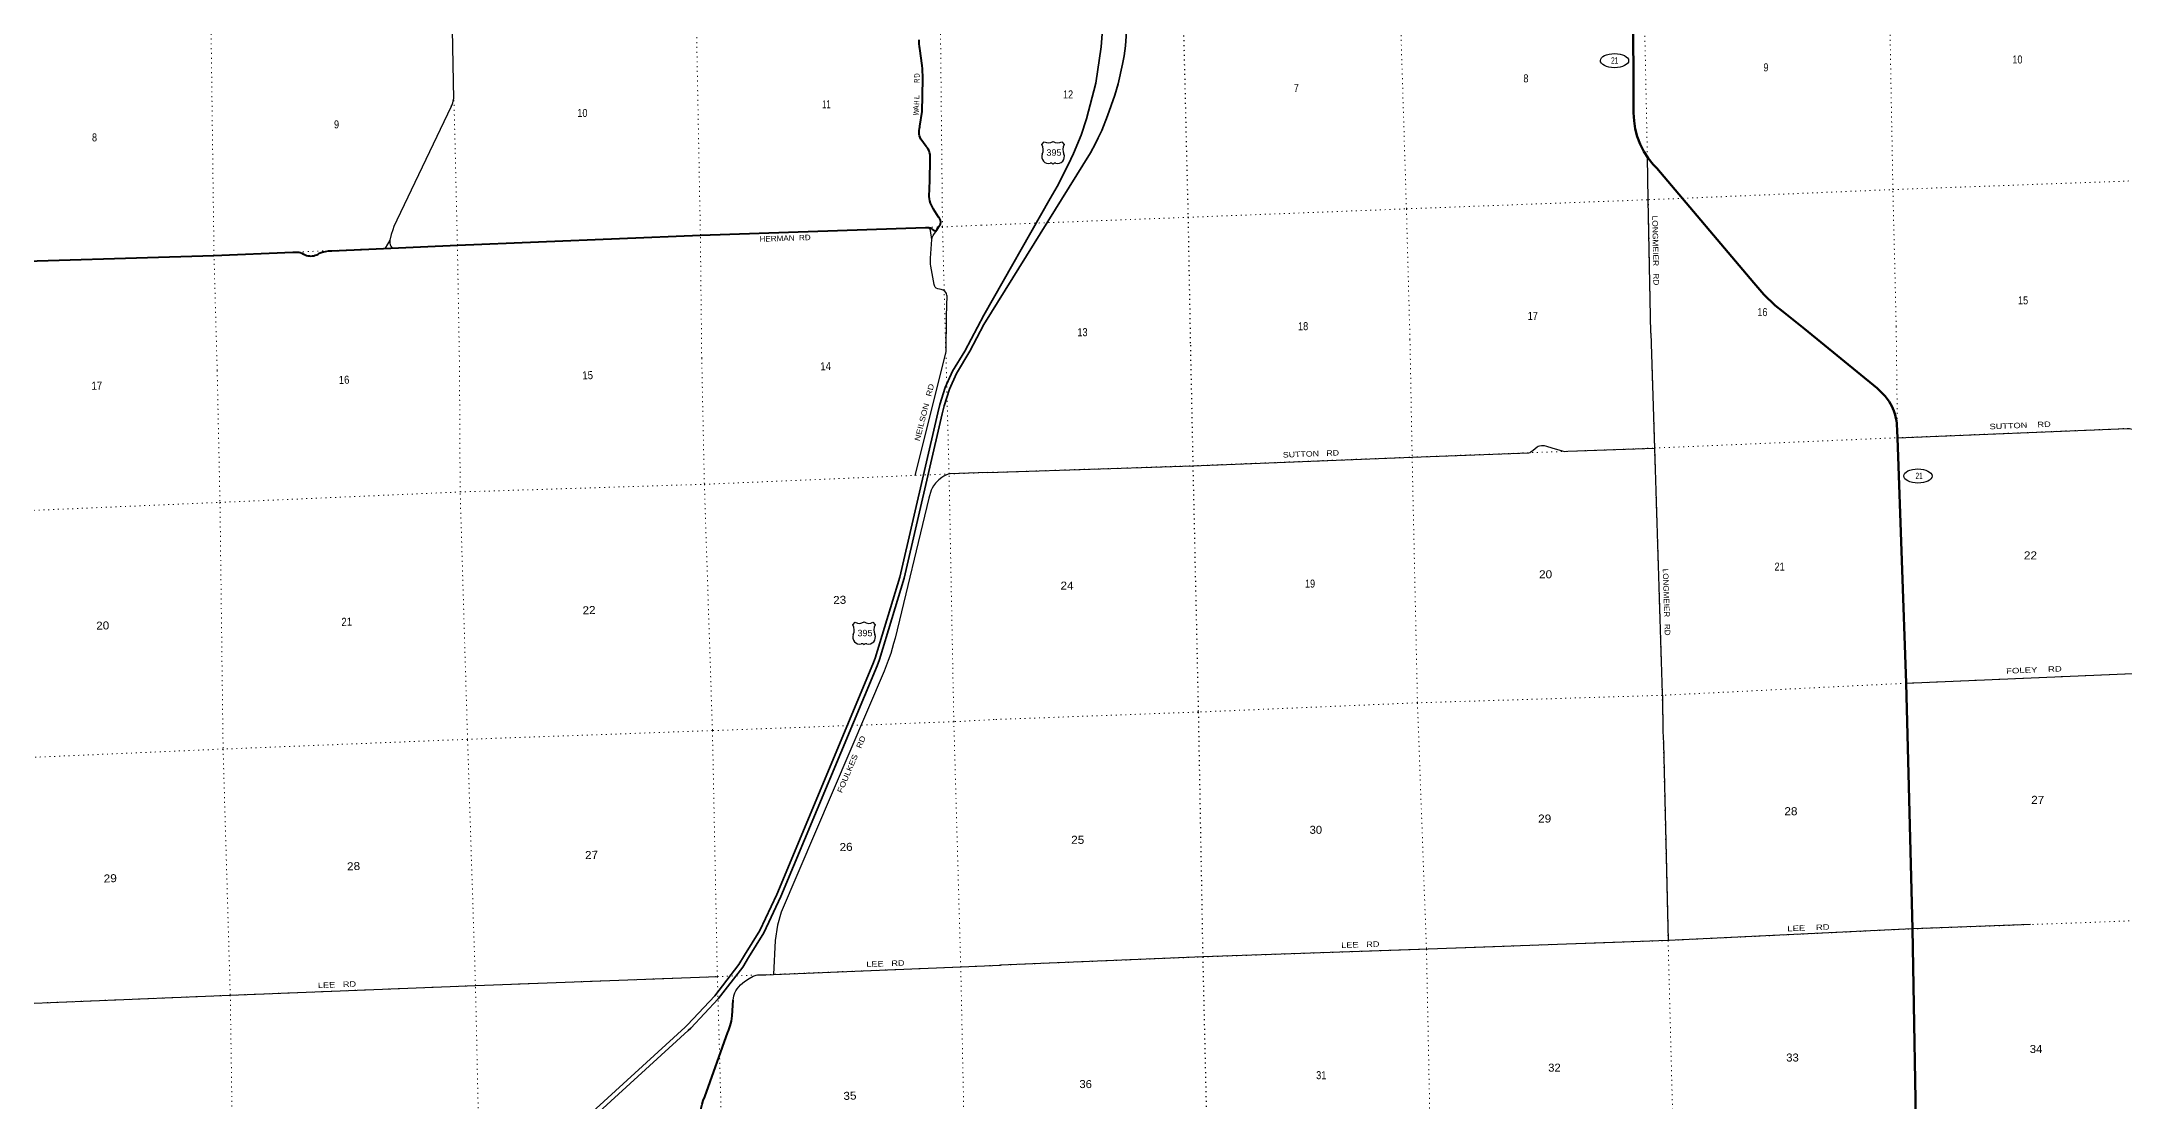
# Model space of a CAD drawing. Header units: feet. Extents: x 501257 to 757852, y -360805 to -170898.
# Drawn here: x 575796 to 621347, y -237715 to -214544 of the extents above; entities that cross this region are included whole.
import ezdxf
from ezdxf.enums import TextEntityAlignment as Align

# ---------------------------------------------------------------- set-up
doc = ezdxf.new("R2010")
doc.units = ezdxf.units.FT
doc.header["$LTSCALE"] = 70
doc.linetypes.add('DOTTED', pattern=[1.5, 0.3, -1.2])
for name, color, linetype, lineweight in [('16', 7, 'Continuous', 25), ('17', 7, 'Continuous', 25), ('20', 7, 'Continuous', 35), ('23', 7, 'Continuous', 70), ('26', 7, 'Continuous', 40), ('27', 7, 'Continuous', 13), ('29', 7, 'Continuous', 25), ('30', 7, 'Continuous', 25), ('6', 7, 'DOTTED', 25), ('7', 7, 'DOTTED', 13)]:
    doc.layers.add(name, color=color, linetype=linetype, lineweight=lineweight)

msp = doc.modelspace()

# ---------------------------------------------------------------- linework, layer by layer
at = {"layer": '16'}
for p, q in [((597673.1, -216791.13), (597724.41, -216732.37)), ((597916.17, -216726.4), (597915.89, -216726.6)), ((598108.26, -216732.28), (598159.65, -216791.13)), ((593540.17, -227298.03), (593591.48, -227239.27)), ((593783.24, -227233.3), (593782.96, -227233.5)), ((593975.33, -227239.18), (594026.72, -227298.03))]:
    msp.add_line(p, q, dxfattribs=at)
for centre, radius, start, end in [((597480.12, -216901.76), 222.05, 332.97043, 29.75871), ((597815.49, -216574.71), 182.07, 239.97227, 303.45418), ((598017.27, -216575.21), 181.52, 236.33975, 300.08743), ((598017.26, -216574.71), 182.07, 236.54582, 236.59441), ((598352.62, -216901.76), 222.05, 150.24129, 207.02957), ((597819.31, -217056.66), 151.42, 159.09177, 283.81923), ((598013.43, -217056.66), 151.42, 256.18077, 20.90823), ((593347.19, -227408.66), 222.05, 332.97043, 29.75871), ((593682.56, -227081.61), 182.07, 239.97227, 303.45418), ((593884.34, -227082.11), 181.52, 236.33975, 300.08743), ((593884.33, -227081.61), 182.07, 236.54582, 236.59441), ((594219.69, -227408.66), 222.05, 150.24129, 207.02957), ((593686.38, -227563.56), 151.42, 159.09177, 283.81923), ((593880.5, -227563.56), 151.42, 256.18077, 20.90823)]:
    msp.add_arc(centre, radius, start, end, dxfattribs=at)
for centre, major_axis, start_param, end_param in [((597874.65, -217255.48), (-19.56, 51.67), 4.95877769, 6.28318531), ((597958.1, -217255.48), (19.56, 51.67), 0, 1.32637542), ((593741.72, -227762.38), (-19.56, 51.67), 4.95877769, 6.28318531), ((593825.17, -227762.38), (19.56, 51.67), 0, 1.32637542)]:
    msp.add_ellipse(centre, major_axis=major_axis, ratio=0.929097, start_param=start_param, end_param=end_param, dxfattribs=at)
at = {"layer": '17'}
for centre, major_axis in [((610196.74, -214958.05), (-309.24, 1)), ((616831.51, -224041.42), (309.24, -1))]:
    msp.add_ellipse(centre, major_axis=major_axis, ratio=0.500121, dxfattribs=at)
at = {"layer": '20'}
for p, q in [((595984.08, -221312.92), (596399.18, -220524.97)), ((596099.78, -221309.9), (596404.53, -220729.78))]:
    msp.add_line(p, q, dxfattribs=at)
for points in [[(596399.18, -220524.97), (597853.75, -217969.71), (598006.18, -217712.37), (598249.04, -217239.52), (598366.86, -216989.85), (598528.68, -216590.2), (598650.05, -216233.58), (598852.64, -215451.86), (598972.4, -214653.24), (599191.57, -211705.01), (599252.78, -211010.24), (599301.29, -210699.67), (599392.27, -210283.2), (599449.79, -210093.42)], [(596404.53, -220729.78), (598731.98, -216976.14), (598847.76, -216769.57), (598905.67, -216644.39), (598986.72, -216484.46), (599108.62, -216168.77), (599266.37, -215716.75), (599338.07, -215465.63), (599435.11, -215036.78), (599475.17, -214850.31), (599501.54, -214637.99), (599760.47, -210818.09)], [(591170.17, -234519.62), (591499.93, -233979.89), (591873, -233195.05), (593974, -228155.05), (594023.27, -228021.59), (594566, -226250.05), (595394, -222661.05), (595437.46, -222478.52), (595556.7, -222108.04), (595714, -221752.05), (595984.08, -221312.92)], [(591255.5, -234571.76), (591588, -234027.55), (591964.36, -233235.78), (594067.1, -228191.62), (594118.06, -228053.58), (594662.65, -226275.97), (595491.36, -222683.87), (595533.84, -222505.46), (595650.29, -222143.66), (595802.73, -221798.67), (596099.78, -221309.9)], [(584810.99, -240607.3), (585272.2, -240278.63), (585722, -239881.05), (589867, -236094.05), (589921.44, -236042.71), (590518.78, -235411.57), (591046.87, -234721.44), (591170.17, -234519.62)], [(584869.02, -240688.74), (585334.5, -240357.03), (585788.84, -239955.43), (589935.03, -236167.34), (589992.12, -236113.51), (590595.01, -235476.5), (591129.47, -234778.05), (591255.5, -234571.75)]]:
    msp.add_lwpolyline(points, dxfattribs=at)
at = {"layer": '23'}
for p, q in [((614354.13, -220825.66), (615941.25, -222119.31)), ((616385.93, -223204.47), (616572.37, -228572.78)), ((616572.37, -228572.78), (616712.6, -233944.25))]:
    msp.add_line(p, q, dxfattribs=at)
for points in [[(614354.13, -220825.66), (613877.48, -220443.68), (613711.23, -220310.39), (613464.08, -220075.11), (613242.89, -219815.28), (611121.54, -217310.36), (611043.9, -217229.13), (610933.18, -217091.43), (610837.46, -216942.9), (610757.79, -216785.18), (610695.04, -216620), (610649.9, -216449.17), (610622.86, -216274.55), (610614.23, -216098.07), (610607.58, -213591.95)], [(615941.25, -222119.31), (616016.67, -222189.82), (616118.29, -222298), (616204.78, -222410.51), (616263.16, -222516.52), (616304.25, -222613.88), (616332.36, -222700.42), (616351.82, -222776.15), (616362.63, -222832.4), (616369.11, -222882.16), (616382.15, -223077.56)], [(616382.15, -223077.56), (616384.73, -223181.26), (616385.93, -223204.47)], [(616712.6, -233944.25), (616807.06, -239336.96), (616837.1, -244648.74), (616986.78, -250076.32), (617112.02, -255411.93), (617206.73, -260734.2), (617344.09, -266071.53), (617369.2, -266532.65)]]:
    msp.add_lwpolyline(points, dxfattribs=at)
at = {"layer": '26'}
for points in [[(595053.96, -216072.37), (595061.98, -215727.95), (595069.1, -215345.31), (595059.13, -215135.49), (595050.38, -215061.92), (594999.53, -214694.76), (594993.28, -214656.66), (594986.85, -214580.08), (594988.45, -214503.23)], [(574242, -219377.05), (579565, -219221.05), (581288.51, -219147.56), (581328.58, -219143.71), (581368.83, -219144.06), (581408.82, -219148.63), (581448.12, -219157.35), (581486.29, -219170.13), (581522.92, -219186.83), (581528.12, -219189.59), (581557.34, -219204.38), (581587.94, -219216.03), (581619.59, -219224.42), (581651.95, -219229.46), (581684.66, -219231.08), (581717.36, -219229.28), (581749.69, -219224.07), (581781.29, -219215.51), (581811.83, -219203.69), (581840.97, -219188.75), (581867.66, -219171.37), (581933.49, -219146.42), (582001.57, -219128.5), (582071.15, -219117.79), (582139, -219114.41), (584889, -218994.05), (590203, -218774.05), (595128.63, -218606.64), (595157.2, -218605.67), (595178.63, -218605), (595186.14, -218605.28), (595202.26, -218607.58), (595218.05, -218611.55), (595233.34, -218617.14), (595247.95, -218624.31), (595261.74, -218632.96), (595274.55, -218643.01), (595285.49, -218653.54), (595303.25, -218664.3), (595322.04, -218673.14), (595332.75, -218676.87), (595357.48, -218683.78), (595374.25, -218658.37), (595420.75, -218587.89), (595422.44, -218586.08), (595432.14, -218574.36), (595440.56, -218561.69), (595447.62, -218548.21), (595453.22, -218534.06), (595457.31, -218519.41), (595459.85, -218504.41), (595460.81, -218489.23), (595460.18, -218474.03), (595457.96, -218458.98), (595454.18, -218444.24), (595448.88, -218429.98), (595442.12, -218416.35), (595433.97, -218403.5), (595424.52, -218391.58), (595413.88, -218380.71), (595305.18, -218206.18), (595277.88, -218165.55), (595254.52, -218121.54), (595235.89, -218075.33), (595222.2, -218027.43), (595213.59, -217978.35), (595210.15, -217928.65), (595222.1, -217580.11), (595229.34, -217116.94), (595231.64, -217086.39), (595230.93, -217047.27), (595226.13, -217008.44), (595217.3, -216970.32), (595204.54, -216933.34), (595187.98, -216897.89), (595167.8, -216864.37), (595144.23, -216833.14), (595025.95, -216678.97), (595010.22, -216641.79), (594998.46, -216603.17), (594990.8, -216563.54), (594987.33, -216523.32), (594988.07, -216482.96), (594993.04, -216442.89), (595002.16, -216403.57), (595005.17, -216393.62), (595053.96, -216072.37)], [(590723, -240345.05), (590722.5, -240320.41), (590715, -239948.05), (590696.74, -239697.44), (590645.43, -239394.83), (590562.77, -239099.24), (590262, -238280.05), (590239.86, -238209.7), (590221.84, -238124.39), (590212.84, -238037.67), (590212.94, -237950.49), (590222.16, -237863.79), (590240.4, -237778.54), (590267.44, -237695.65), (590303, -237616.05), (590803, -236206.05), (590818.07, -236171.74), (590855.65, -236066.8), (590882.06, -235958.51), (590897, -235848.05), (590921.29, -235501.66)]]:
    msp.add_lwpolyline(points, dxfattribs=at)
at = {"layer": '29'}
for p, q in [((584753.63, -215963.68), (583566.71, -218450.12)), ((610990.08, -220916.01), (611069.47, -223429.59)), ((595572.04, -221323.68), (594890.96, -224027.76)), ((616572.37, -228572.78), (621876.76, -228347.95))]:
    msp.add_line(p, q, dxfattribs=at)
for points in [[(584648, -207878.05), (584759, -213514.05), (584804.61, -215798.65)], [(584753.63, -215963.68), (584773.02, -215921.33), (584789.72, -215881.66), (584798.06, -215844.07), (584804.61, -215798.65)], [(610990.08, -220916.01), (610935.13, -217993.72), (610915.46, -217065.59)], [(583566.71, -218450.12), (583501.04, -218584.44), (583476, -218657.52), (583440.52, -218757.74), (583409.21, -218880.92), (583311.13, -219058.4)], [(595262.97, -218866.31), (595239.49, -218672.65), (595235.06, -218662.48), (595230.89, -218653.61), (595216.53, -218636.12), (595203.75, -218626.98), (595193.58, -218620.46), (595157.06, -218605.84)], [(583409.21, -218880.92), (583409.21, -218947.74), (583415.48, -218985.32), (583432.17, -219016.64), (583463.47, -219056.31)], [(595592.95, -220097.54), (595585.4, -220049.11), (595572.88, -220026.14), (595550.96, -220002.13), (595514.44, -219976.03), (595471.66, -219964.55), (595397.58, -219948.89), (595363.14, -219935.32), (595337.05, -219915.48), (595328.71, -219896.69), (595317.23, -219855.98), (595242.1, -219455.1), (595236.88, -219406.04), (595237.92, -219275.54), (595262.97, -218866.31)], [(595262.97, -218866.31), (595278.1, -218814.63), (595286.19, -218793.5), (595291.66, -218783.31), (595357.48, -218683.78)], [(595592.95, -220097.54), (595577.33, -220546.82), (595572.04, -221323.68)], [(616385.93, -223204.47), (621409.17, -223001.09), (621463.23, -223005.41), (621518.37, -223018.4), (621770.29, -223093.04)], [(596489.09, -223964.27), (600974.42, -223816.33), (600974.42, -223816.33), (605770.46, -223628.13), (608322.77, -223532.01), (608348.72, -223524.44), (608369.26, -223513.62), (608418.99, -223476.84), (608508.38, -223401.93), (608529.27, -223388.13), (608554.14, -223379.48), (608602.33, -223375.47), (608655.77, -223377.31), (608709.3, -223386.93), (608824.92, -223422.33), (609048.06, -223491.3), (609079.05, -223499.01), (609111.48, -223502.26), (609172.03, -223500.09), (611069.47, -223429.59)], [(611069.47, -223429.59), (611236.56, -228797.33), (611243.58, -228857.37), (611245.74, -228873.6), (611256.55, -229622.24), (611265.2, -229881.88), (611368.68, -234198.22)], [(596489.09, -223964.27), (595642, -223996.05), (595583.59, -224014.15), (595531.16, -224041.43), (595482.93, -224070.81), (595414.81, -224125.78), (595346.61, -224194.62), (595300.81, -224256.19), (595273.21, -224303.74), (595250.14, -224354.1), (595197.92, -224525), (594462.57, -227587.72), (594428.05, -227703.28), (594369.33, -227921.52), (594310.61, -228072.61), (594223.34, -228311.46), (591972.2, -233577.41), (591888.14, -233865.72), (591835.79, -234195.24), (591803.4, -234940.45)], [(619295.99, -233848.74), (616712.6, -233944.25), (611368.68, -234198.22)], [(611368.68, -234198.22), (606119.72, -234385.47), (601190.4, -234556.81), (596770.69, -234736.47)], [(565380.19, -236016.16), (570702, -235812.05), (574554, -235613.05), (579921, -235394.05), (585284, -235184.05), (590575, -234987.05)], [(590921.29, -235501.66), (590933.09, -235408.9), (590954.06, -235343.85), (590975.04, -235295.59), (591006.49, -235251.52), (591084.13, -235164.93), (591167.98, -235094.13), (591270.31, -235026.13), (591360.92, -234980.81), (591421.74, -234957.73), (591450.8, -234951.88), (591638, -234947.05), (591803.4, -234940.45)], [(591803.4, -234940.45), (595898, -234777.05), (596770.69, -234736.51)]]:
    msp.add_lwpolyline(points, dxfattribs=at)
at = {"layer": '6'}
for points in [[(600548.62, -207370.08), (600739.77, -213044.84), (600868.13, -218383.97), (600919.28, -221183.47)], [(600919.28, -221183.47), (600974.42, -223816.33), (601092.87, -229202.41), (601190.4, -234556.81), (601314.03, -239908.56), (601428.01, -245276.65), (601468.86, -250618.35), (601589.92, -255948.03), (601684.34, -261258.23), (601777.59, -266602.68), (601800.65, -266947.79)]]:
    msp.add_lwpolyline(points, dxfattribs=at)
at = {"layer": '7'}
msp.add_line((595499, -218594.05), (595569, -221308.05), dxfattribs=at)
for points in [[(605722.88, -221056.46), (605644.98, -218199.21), (605477.28, -212777.99), (605396.34, -207214.63)], [(610689.22, -207063.49), (610822.62, -212634.23), (610935.13, -217993.72), (610990.08, -220916.01)], [(616357.03, -220771.64), (616285.56, -217777.36), (616186.78, -212389.5), (616088.3, -206870.68)], [(590232.28, -221462.44), (590203, -218774.05), (590101, -213333.05), (589848, -207598.05)], [(595499, -218594.05), (595443, -213180.05), (595466.39, -207547.76)], [(579634.36, -221734.15), (579565, -219221.05), (579495, -213811.05), (579285, -208039.05)], [(584648, -207878.05), (584759, -213514.05), (584889, -218994.05), (584934.05, -221598.9)], [(596347.74, -218557.52), (600868.13, -218383.97), (605644.98, -218199.21), (610950.11, -217999.39), (616285.56, -217777.36), (621646.35, -217583.04), (626984.62, -217360.8), (627716.67, -217349.2)], [(596347.74, -218557.52), (595499, -218594.05), (590203, -218774.05), (584889, -218994.05), (579565, -219221.05), (574242, -219377.05), (570417, -219424.05), (564977.69, -219763.12)], [(612049.23, -266675.71), (612014.31, -266246.67), (611919.7, -260928.42), (611800.19, -255580.6), (611657.09, -250255.49), (611556.9, -244874.99), (611509.06, -239575.72), (611368.68, -234198.22), (611238.76, -228836.56), (611069.47, -223429.59), (610990.08, -220916.01)], [(616357.03, -220771.64), (616385.93, -223204.47), (616572.37, -228572.78), (616712.6, -233944.25), (616807.06, -239336.96), (616837.1, -244648.74), (616986.78, -250076.32), (617112.02, -255411.93), (617206.73, -260734.2), (617344.09, -266071.53), (617369.11, -266532.66)], [(596576, -267084.72), (596576, -266787.05), (596458, -261428.05), (596319, -256084.05), (596224, -250737.05), (596101, -245407.05), (596009, -240142.05), (595898, -234777.05), (595746, -229414.05), (595642, -223996.05), (595572.04, -221323.68)], [(605722.88, -221056.46), (605770.46, -223628.13), (605886.55, -229000.19), (606083.51, -234386.35), (606191.14, -239742.52), (606233.4, -245060.04), (606367.9, -250443.72), (606502.04, -255732.83), (606608.02, -261103.12), (606712.84, -266427.16), (606716.13, -266817.86)], [(579634.36, -221734.15), (579696, -224618.05), (579764, -230012.05), (579921, -235394.05), (580003, -240828.05), (580304, -245979.05), (580243, -251168.05), (580377, -256424.05), (580515, -261856.05), (580615, -267221.05), (580609.8, -267495.79)], [(585927.1, -267360.13), (585926, -267139.05), (585823, -261741.05), (585719, -256368.05), (585604, -251027.05), (585554, -245816.05), (585403, -240593.05), (585284, -235184.05), (585111, -229799.05), (584949, -224390.05), (584934.05, -221598.9)], [(590232.28, -221462.44), (590290, -224222.05), (590467, -229608.05), (590575, -234987.05), (590723, -240345.05), (590794, -245546.05), (590903, -250873.05), (591001, -256202.05), (591119, -261578.05), (591231, -266988.05), (591233, -267223.53)], [(596489.09, -223964.28), (600974.42, -223816.33), (605770.46, -223628.13), (611069.47, -223429.59), (616385.93, -223204.47), (621769.02, -222987.76), (627119.93, -222771.85), (627865.27, -222749.53)], [(565111.71, -225174.84), (570518, -224879.05), (574367, -224846.05), (579696, -224618.05), (584949, -224390.05), (590290, -224222.05), (595642, -223996.05), (596489.09, -223964.27)], [(628012.95, -228116.24), (627238.18, -228149.89), (621876.76, -228347.95), (616572.37, -228572.78), (611238.76, -228836.56), (605886.55, -229000.19), (601092.87, -229202.41), (596630.3, -229366.32)], [(596630.3, -229366.32), (595746, -229414.05), (590467, -229608.05), (585111, -229799.05), (579764, -230012.05), (574452, -230242.05), (570630, -230357.05), (565246.35, -230611.47)], [(596770.69, -234736.51), (601190.4, -234556.81), (606083.51, -234386.35), (611368.68, -234198.22), (616712.6, -233944.25), (622003.66, -233749.93), (627343.5, -233494.04), (628160.57, -233480.72)], [(565380.19, -236016.16), (570702, -235812.05), (574554, -235613.05), (579921, -235394.05), (585284, -235184.05), (590575, -234987.05), (595898, -234777.05), (596770.69, -234736.47)]]:
    msp.add_lwpolyline(points, dxfattribs=at)

# ---------------------------------------------------------------- texts
at = {"layer": '16', "width": 1.05}
for p in [(597935.97, -217038.17), (593803.05, -227545.07)]:
    msp.add_text('395', height=140, dxfattribs=at).set_placement(p, align=Align.CENTER)
at = {"layer": '17', "width": 0.6}
for p in [(610199.65, -215026.36), (616857.56, -224109.73)]:
    msp.add_text('21', height=140, dxfattribs=at).set_placement(p, align=Align.CENTER)
at = {"layer": '27'}
for s, rotation, width, p in [('D', 91.703, 0.65, (594997.18, -215281.71)), ('R', 88.934, 0.65, (594998.1, -215398.96)), ('H', 88.666, 0.6, (594992.17, -215879.17)), ('L', 88.666, 0.8, (594993.11, -215756.42)), ('W', 81.364, 0.7, (594981.63, -216102.93)), ('A', 84.666, 0.85, (594982.69, -215992.98))]:
    msp.add_text(s, height=120, rotation=rotation, dxfattribs=dict(at, width=width)).set_placement(p, align=Align.CENTER)
at = {"layer": '27', "width": 1.1}
msp.add_text('HERMAN  RD', height=120, rotation=1.947, dxfattribs=at).set_placement((591499.49, -218920.09))
at = {"layer": '30'}
for s, rotation, width, p in [('LONGMEIER   RD', 271.077, 1.15, (611021.78, -218346.7)), ('NEILSON   RD', 75.576, 1.2, (594998.21, -223285.77)), ('SUTTON    RD', 2.404, 1.25, (618402.89, -223021.11)), ('SUTTON   RD', 2.247, 1.2, (602944.36, -223638.95)), ('LONGMEIER   RD', 271.783, 1.1, (611251.76, -226071.47)), ('FOLEY    RD', 2.404, 1.3, (618764.31, -228365.07)), ('FOULKES   RD', 66.854, 1.2, (593298.62, -230983.41)), ('LEE    RD', 2.404, 1.3, (613976.94, -233998.43)), ('LEE   RD', 1.991, 1.25, (604221.4, -234362.07)), ('LEE   RD', 2.285, 1.25, (593835.37, -234779.3)), ('LEE   RD', 2.242, 1.25, (581839.65, -235238.69))]:
    msp.add_text(s, height=120, rotation=rotation, dxfattribs=dict(at, width=width)).set_placement(p)
at = {"layer": '7'}
for s, width, p in [('10', 0.85, (618898.28, -215020.44)), ('8', 0.85, (608203.86, -215433.67)), ('9', 0.85, (613454.21, -215193.21)), ('11', 0.65, (592867.63, -215997.95)), ('12', 0.85, (598134.14, -215784.76)), ('7', 0.85, (603182.8, -215642.15)), ('9', 0.85, (582189.67, -216439.34)), ('10', 0.85, (587512, -216190.05)), ('8', 0.85, (576896.7, -216724.71)), ('17', 0.85, (608299.11, -220626.42)), ('16', 0.85, (613320.68, -220544.28)), ('15', 0.85, (619022.35, -220287.28)), ('13', 0.85, (598449.8, -220983.79)), ('18', 0.85, (603275.21, -220852.51)), ('21', 0.85, (613696.38, -226109.79)), ('22', 1.1, (619150.58, -225864.2)), ('24', 1.1, (598079, -226525.86)), ('19', 0.85, (603426.76, -226481.23)), ('20', 1.1, (608545.92, -226277.8)), ('28', 1.1, (613911.71, -231458.25)), ('27', 1.1, (619309.36, -231210.13)), ('30', 1.05, (603527.19, -231865.14)), ('29', 1.1, (608525.86, -231618.58)), ('25', 1.1, (598312.91, -232083.95)), ('33', 1.05, (613953.08, -236844.9)), ('34', 1.05, (619279.38, -236657.73)), ('36', 1.05, (598492.79, -237425.18)), ('31', 0.85, (603671.86, -237230.44)), ('32', 1.05, (608745.92, -237065.37))]:
    msp.add_text(s, height=175, dxfattribs=dict(at, width=width)).set_placement(p)
for s, width, p in [('15', 0.9, (587623.4, -221929.7)), ('14', 0.9, (592828.18, -221732.33)), ('17', 0.9, (576889.09, -222158.19)), ('16', 0.9, (582295.97, -222029.1)), ('23', 1.1, (593109.6, -226843.32)), ('20', 1.1, (576990.94, -227403.69)), ('21', 0.9, (582355, -227319.05)), ('22', 1.1, (587628, -227067.13)), ('27', 1.1, (587682.63, -232419.6)), ('26', 1.1, (593250, -232245.05)), ('29', 1.1, (577156.53, -232930.85)), ('28', 1.1, (582478, -232665.05)), ('35', 1.1, (593334, -237685.05))]:
    msp.add_text(s, height=175, rotation=2.022, dxfattribs=dict(at, width=width)).set_placement(p)

doc.saveas('drawing.dxf')
